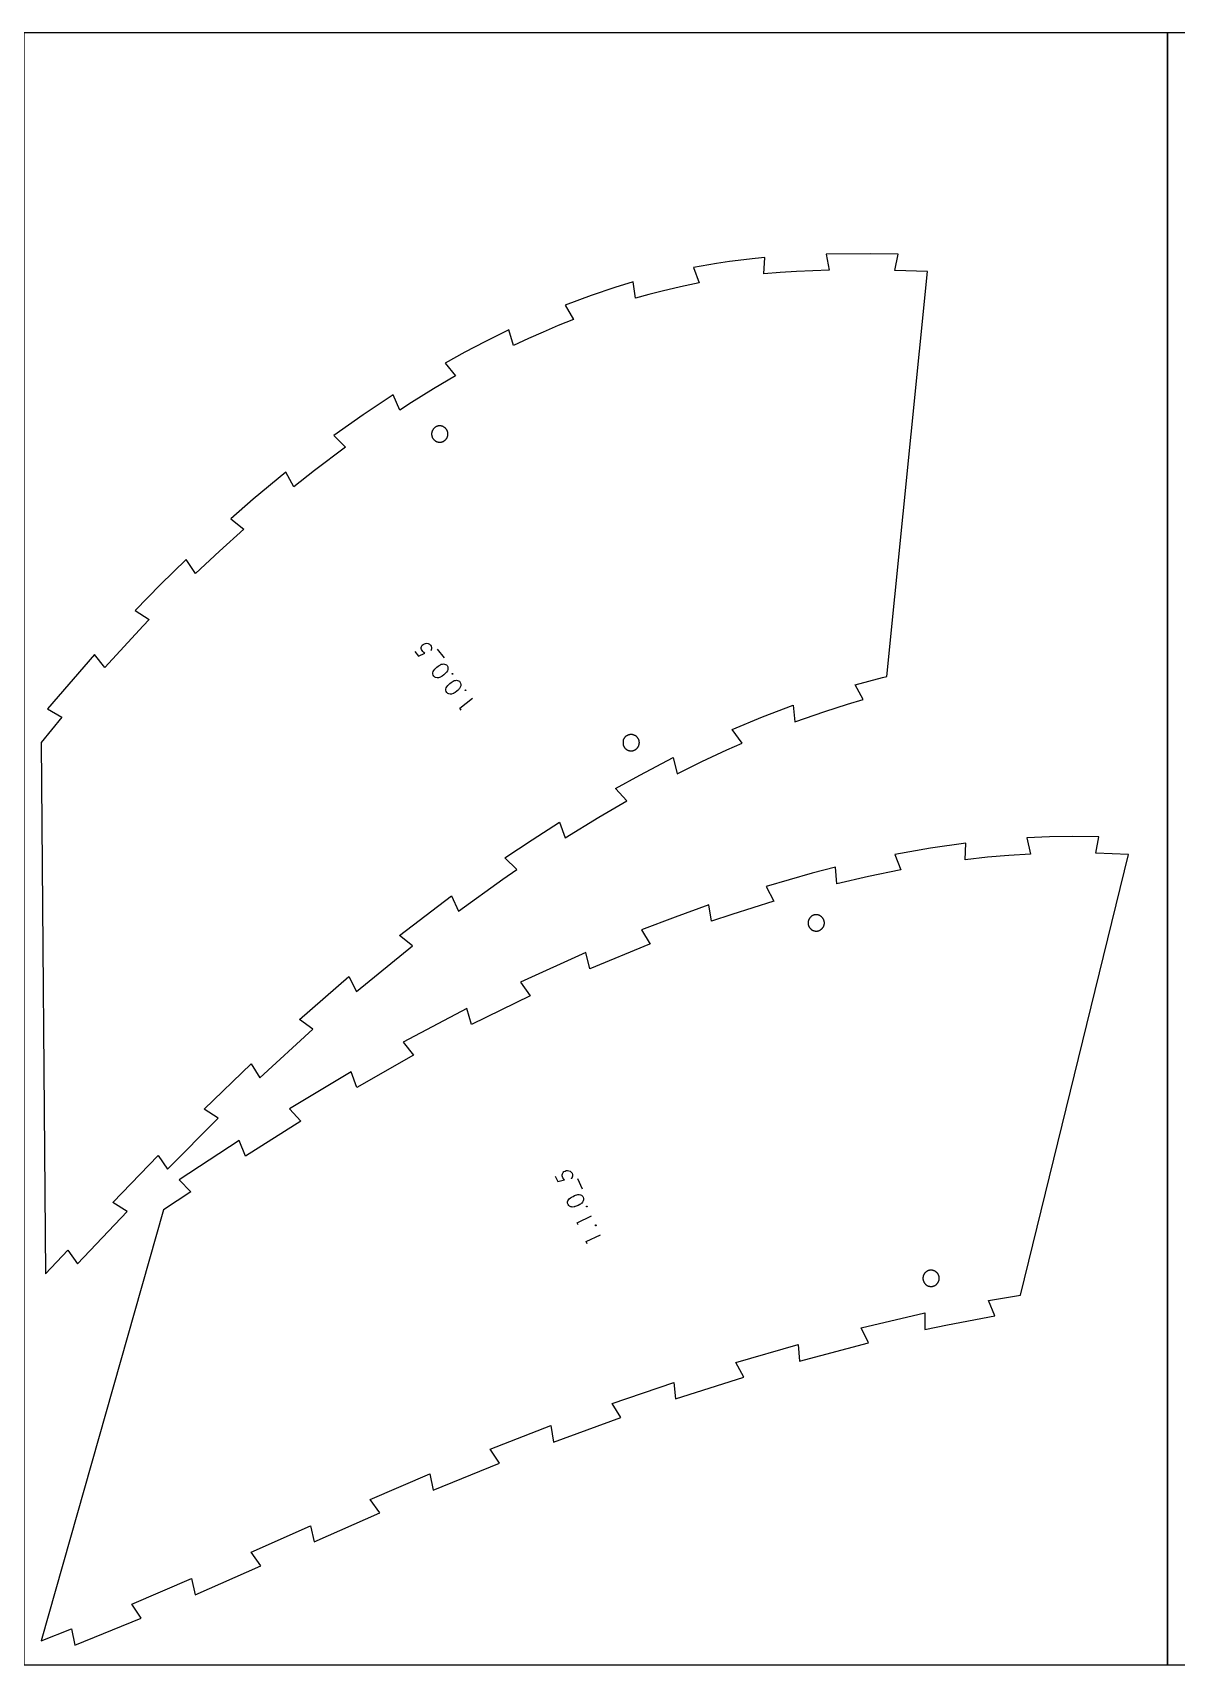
# Model space of a CAD drawing. Header units: millimetres. Extents: x -7025 to -25, y -6913 to -5913.
# Drawn here: x -3519 to -2819, y -6913 to -5913 of the extents above; entities that cross this region are included whole.
import ezdxf

# ---------------------------------------------------------------- set-up
doc = ezdxf.new("R2010")
doc.units = ezdxf.units.MM
doc.header["$MEASUREMENT"] = 0
for name, color, linetype, true_color in [('nest_4staples$re_engrave', 5, 'Continuous', 0x0000ff), ('nest_4staples$re_inner_cut', 3, 'Continuous', 0x00ff00), ('nest_4staples$re_outer_cut', 1, 'Continuous', 0xff0000), ('nest_4staples$sheet', 18, 'Continuous', 0x000000)]:
    doc.layers.add(name, color=color, linetype=linetype, true_color=true_color)

msp = doc.modelspace()

# ---------------------------------------------------------------- linework, layer by layer
at = {"layer": 'nest_4staples$re_engrave'}
for points in [[(-3285.5, -6291.9), (-3283.2, -6294.8), (-3279.4, -6292.9), (-3279.9, -6292.5), (-3280.6, -6291.9), (-3281, -6291.3), (-3281.3, -6290.7), (-3281.5, -6290), (-3281.5, -6289.4), (-3281.3, -6288.7), (-3280.9, -6288), (-3280.3, -6287.5), (-3279.6, -6287.1), (-3278.9, -6286.9), (-3278.1, -6286.8), (-3277.2, -6286.9), (-3276.5, -6287.3), (-3275.8, -6287.9), (-3275.4, -6288.5), (-3275.2, -6289.4), (-3275.2, -6290.2), (-3275.4, -6290.8), (-3275.5, -6291.1), (-3275.6, -6291.2)], [(-3267.3, -6295.8), (-3271.6, -6290.5)], [(-3257, -6327.7), (-3257.8, -6326.6), (-3250.2, -6320.5)], [(-3199.6, -6613.2), (-3198, -6616.5), (-3193.9, -6615.5), (-3194.3, -6615.1), (-3194.8, -6614.3), (-3195.1, -6613.6), (-3195.2, -6612.9), (-3195.2, -6612.3), (-3195.1, -6611.7), (-3194.7, -6611), (-3194.2, -6610.4), (-3193.5, -6610.1), (-3192.8, -6609.8), (-3192, -6609.8), (-3191.2, -6609.9), (-3190.4, -6610.2), (-3189.8, -6610.7), (-3189.2, -6611.4), (-3189, -6612.2), (-3188.9, -6613.1), (-3189.2, -6613.9), (-3189.4, -6614.4), (-3189.7, -6614.7), (-3189.8, -6614.8)], [(-3182.8, -6621.1), (-3185.7, -6614.9)], [(-3185.4, -6643), (-3186, -6641.7), (-3177.2, -6637.5)], [(-3180, -6654.6), (-3180.6, -6653.3), (-3171.7, -6649.1)]]:
    msp.add_lwpolyline(points, dxfattribs=at)
for points in [[(-3265.2, -6302.1), (-3265.2, -6302.8), (-3265.5, -6303.7), (-3266.1, -6304.6), (-3266.1, -6304.6), (-3266.3, -6304.8), (-3266.5, -6305), (-3266.8, -6305.3), (-3267.7, -6306.2), (-3268.7, -6306.9), (-3269.2, -6307.1), (-3269.5, -6307.3), (-3269.7, -6307.5), (-3269.8, -6307.5), (-3271, -6307.9), (-3271.5, -6308), (-3271.8, -6308), (-3272.7, -6307.8), (-3273.3, -6307.5), (-3273.8, -6307), (-3274.2, -6306.3), (-3274.5, -6305.6), (-3274.4, -6304.9), (-3274.2, -6304.1), (-3273.9, -6303.5), (-3273.3, -6302.7), (-3272.8, -6302.2), (-3272, -6301.5), (-3271.2, -6300.9), (-3270.6, -6300.4), (-3269.8, -6300), (-3269.3, -6299.7), (-3268.6, -6299.6), (-3267.8, -6299.5), (-3267.2, -6299.6), (-3266.7, -6299.8), (-3266.1, -6300.1), (-3265.7, -6300.5), (-3265.3, -6301.2)], [(-3257.2, -6312.1), (-3257.3, -6312.8), (-3257.6, -6313.7), (-3258.1, -6314.6), (-3258.2, -6314.6), (-3258.3, -6314.8), (-3258.5, -6315), (-3258.8, -6315.3), (-3259.8, -6316.2), (-3260.8, -6316.9), (-3261.2, -6317.1), (-3261.5, -6317.3), (-3261.8, -6317.5), (-3261.9, -6317.5), (-3263, -6317.9), (-3263.5, -6317.9), (-3263.9, -6318), (-3264.7, -6317.8), (-3265.3, -6317.5), (-3265.8, -6317), (-3266.3, -6316.3), (-3266.5, -6315.6), (-3266.5, -6314.9), (-3266.2, -6314.1), (-3265.9, -6313.5), (-3265.3, -6312.7), (-3264.8, -6312.2), (-3264.1, -6311.5), (-3263.3, -6310.9), (-3262.6, -6310.4), (-3261.9, -6310), (-3261.3, -6309.7), (-3260.6, -6309.6), (-3259.9, -6309.5), (-3259.3, -6309.6), (-3258.7, -6309.8), (-3258.2, -6310.1), (-3257.8, -6310.5), (-3257.4, -6311.2)], [(-3262.5, -6305.8), (-3262.6, -6305.6), (-3262.5, -6305.4), (-3262.3, -6305.4), (-3262.2, -6305.5), (-3262.1, -6305.6), (-3262.2, -6305.8), (-3262.4, -6305.8)], [(-3254.6, -6315.8), (-3254.6, -6315.6), (-3254.5, -6315.4), (-3254.4, -6315.4), (-3254.2, -6315.5), (-3254.2, -6315.6), (-3254.3, -6315.8), (-3254.4, -6315.8)], [(-3182.1, -6627.7), (-3182.3, -6628.4), (-3182.8, -6629.2), (-3183.5, -6629.9), (-3183.6, -6630), (-3183.8, -6630.1), (-3184.1, -6630.3), (-3184.4, -6630.5), (-3185.5, -6631.1), (-3186.7, -6631.6), (-3187.2, -6631.7), (-3187.5, -6631.8), (-3187.7, -6631.9), (-3187.9, -6632), (-3189.1, -6632.1), (-3189.6, -6632), (-3189.9, -6631.9), (-3190.7, -6631.6), (-3191.2, -6631.1), (-3191.6, -6630.6), (-3191.9, -6629.8), (-3191.9, -6629), (-3191.8, -6628.3), (-3191.3, -6627.6), (-3190.9, -6627.1), (-3190.2, -6626.5), (-3189.6, -6626.1), (-3188.6, -6625.6), (-3187.7, -6625.1), (-3187, -6624.9), (-3186.2, -6624.6), (-3185.6, -6624.5), (-3184.9, -6624.5), (-3184.1, -6624.6), (-3183.5, -6624.9), (-3183, -6625.2), (-3182.6, -6625.6), (-3182.3, -6626.1), (-3182.1, -6626.8)], [(-3180.4, -6631.9), (-3180.4, -6631.7), (-3180.3, -6631.6), (-3180.1, -6631.6), (-3179.9, -6631.7), (-3179.9, -6631.9), (-3180.1, -6632), (-3180.3, -6632)], [(-3174.9, -6643.4), (-3174.9, -6643.3), (-3174.8, -6643.1), (-3174.6, -6643.1), (-3174.5, -6643.3), (-3174.5, -6643.4), (-3174.6, -6643.6), (-3174.8, -6643.6)]]:
    msp.add_lwpolyline(points, close=True, dxfattribs=at)
at = {"layer": 'nest_4staples$re_inner_cut'}
for points in [[(-3273.3, -6154.7), (-3273.4, -6154.9), (-3273.6, -6155), (-3273.7, -6155.1), (-3273.8, -6155.2), (-3273.9, -6155.3), (-3274, -6155.5), (-3274.2, -6155.6), (-3274.3, -6155.8), (-3274.4, -6155.9), (-3274.4, -6156), (-3274.5, -6156.2), (-3274.6, -6156.3), (-3274.7, -6156.5), (-3274.8, -6156.7), (-3274.8, -6156.8), (-3274.9, -6157), (-3275, -6157.1), (-3275, -6157.3), (-3275, -6157.5), (-3275.1, -6157.6), (-3275.1, -6157.8), (-3275.1, -6158), (-3275.2, -6158.2), (-3275.2, -6158.3), (-3275.2, -6158.5), (-3275.2, -6158.7), (-3275.2, -6158.9), (-3275.2, -6159), (-3275.2, -6159.2), (-3275.1, -6159.4), (-3275.1, -6159.5), (-3275.1, -6159.7), (-3275, -6159.9), (-3275, -6160), (-3274.9, -6160.2), (-3274.9, -6160.4), (-3274.8, -6160.5), (-3274.8, -6160.7), (-3274.7, -6160.9), (-3274.6, -6161), (-3274.5, -6161.2), (-3274.4, -6161.3), (-3274.3, -6161.5), (-3274.2, -6161.6), (-3274.1, -6161.7), (-3274, -6161.9), (-3273.9, -6162), (-3273.8, -6162.1), (-3273.7, -6162.3), (-3273.5, -6162.4), (-3273.4, -6162.5), (-3273.3, -6162.6), (-3273.1, -6162.7), (-3273, -6162.8), (-3272.9, -6162.9), (-3272.7, -6163), (-3272.5, -6163.1), (-3272.4, -6163.2), (-3272.2, -6163.2), (-3272.1, -6163.3), (-3271.9, -6163.4), (-3271.8, -6163.4), (-3271.6, -6163.5), (-3271.4, -6163.5), (-3271.3, -6163.5), (-3271.1, -6163.6), (-3270.9, -6163.6), (-3270.7, -6163.6), (-3270.6, -6163.6), (-3270.4, -6163.7), (-3270.2, -6163.7), (-3270, -6163.7), (-3269.9, -6163.7), (-3269.7, -6163.6), (-3269.5, -6163.6), (-3269.4, -6163.6), (-3269.2, -6163.6), (-3269, -6163.5), (-3268.8, -6163.5), (-3268.7, -6163.4), (-3268.5, -6163.4), (-3268.4, -6163.3), (-3268.2, -6163.2), (-3268, -6163.2), (-3267.9, -6163.1), (-3267.7, -6163), (-3267.6, -6162.9), (-3267.4, -6162.8), (-3267.3, -6162.7), (-3267.1, -6162.6), (-3267, -6162.5), (-3266.9, -6162.4), (-3266.8, -6162.3), (-3266.6, -6162.2), (-3266.5, -6162), (-3266.4, -6161.9), (-3266.3, -6161.8), (-3266.2, -6161.6), (-3266.1, -6161.5), (-3266, -6161.4), (-3265.9, -6161.2), (-3265.8, -6161.1), (-3265.7, -6160.9), (-3265.6, -6160.7), (-3265.6, -6160.6), (-3265.5, -6160.4), (-3265.5, -6160.3), (-3265.4, -6160.1), (-3265.4, -6159.9), (-3265.3, -6159.8), (-3265.3, -6159.6), (-3265.3, -6159.4), (-3265.2, -6159.2), (-3265.2, -6159.1), (-3265.2, -6158.9), (-3265.2, -6158.7), (-3265.2, -6158.6), (-3265.2, -6158.4), (-3265.2, -6158.2), (-3265.2, -6158), (-3265.3, -6157.9), (-3265.3, -6157.7), (-3265.3, -6157.5), (-3265.4, -6157.4), (-3265.4, -6157.2), (-3265.5, -6157), (-3265.5, -6156.9), (-3265.6, -6156.7), (-3265.7, -6156.5), (-3265.7, -6156.4), (-3265.8, -6156.2), (-3265.9, -6156.1), (-3266, -6155.9), (-3266.1, -6155.8), (-3266.2, -6155.7), (-3266.3, -6155.5), (-3266.4, -6155.4), (-3266.5, -6155.3), (-3266.7, -6155.1), (-3266.8, -6155), (-3266.9, -6154.9), (-3267, -6154.8), (-3267.2, -6154.7), (-3267.3, -6154.6), (-3267.5, -6154.5), (-3267.6, -6154.4), (-3267.8, -6154.3), (-3267.9, -6154.2), (-3268.1, -6154.1), (-3268.2, -6154.1), (-3268.4, -6154), (-3268.5, -6153.9), (-3268.7, -6153.9), (-3268.9, -6153.8), (-3269, -6153.8), (-3269.2, -6153.8), (-3269.4, -6153.7), (-3269.6, -6153.7), (-3269.7, -6153.7), (-3269.9, -6153.7), (-3270.1, -6153.7), (-3270.3, -6153.7), (-3270.4, -6153.7), (-3270.6, -6153.7), (-3270.8, -6153.7), (-3270.9, -6153.7), (-3271.1, -6153.7), (-3271.3, -6153.8), (-3271.5, -6153.8), (-3271.6, -6153.9), (-3271.8, -6153.9), (-3272, -6154), (-3272.1, -6154), (-3272.3, -6154.1), (-3272.4, -6154.2), (-3272.6, -6154.3), (-3272.7, -6154.4), (-3272.9, -6154.4), (-3273, -6154.5), (-3273.2, -6154.6)], [(-3156.2, -6343.8), (-3156.3, -6343.9), (-3156.4, -6344), (-3156.6, -6344.1), (-3156.7, -6344.2), (-3156.8, -6344.4), (-3156.9, -6344.5), (-3157, -6344.6), (-3157.1, -6344.8), (-3157.2, -6344.9), (-3157.3, -6345.1), (-3157.4, -6345.2), (-3157.5, -6345.4), (-3157.6, -6345.5), (-3157.6, -6345.7), (-3157.7, -6345.8), (-3157.8, -6346), (-3157.8, -6346.2), (-3157.9, -6346.3), (-3157.9, -6346.5), (-3157.9, -6346.7), (-3158, -6346.8), (-3158, -6347), (-3158, -6347.2), (-3158, -6347.4), (-3158, -6347.5), (-3158, -6347.7), (-3158, -6347.9), (-3158, -6348), (-3158, -6348.2), (-3158, -6348.4), (-3158, -6348.6), (-3157.9, -6348.7), (-3157.9, -6348.9), (-3157.9, -6349.1), (-3157.8, -6349.2), (-3157.7, -6349.4), (-3157.7, -6349.6), (-3157.6, -6349.7), (-3157.5, -6349.9), (-3157.5, -6350), (-3157.4, -6350.2), (-3157.3, -6350.3), (-3157.2, -6350.5), (-3157.1, -6350.6), (-3157, -6350.8), (-3156.9, -6350.9), (-3156.8, -6351), (-3156.6, -6351.2), (-3156.5, -6351.3), (-3156.4, -6351.4), (-3156.3, -6351.5), (-3156.1, -6351.6), (-3156, -6351.7), (-3155.9, -6351.8), (-3155.7, -6351.9), (-3155.6, -6352), (-3155.4, -6352.1), (-3155.3, -6352.2), (-3155.1, -6352.2), (-3154.9, -6352.3), (-3154.8, -6352.4), (-3154.6, -6352.4), (-3154.4, -6352.5), (-3154.3, -6352.5), (-3154.1, -6352.6), (-3153.9, -6352.6), (-3153.8, -6352.6), (-3153.6, -6352.7), (-3153.4, -6352.7), (-3153.2, -6352.7), (-3153.1, -6352.7), (-3152.9, -6352.7), (-3152.7, -6352.7), (-3152.6, -6352.7), (-3152.4, -6352.6), (-3152.2, -6352.6), (-3152, -6352.6), (-3151.9, -6352.5), (-3151.7, -6352.5), (-3151.5, -6352.4), (-3151.4, -6352.4), (-3151.2, -6352.3), (-3151, -6352.3), (-3150.9, -6352.2), (-3150.7, -6352.1), (-3150.6, -6352), (-3150.4, -6351.9), (-3150.3, -6351.9), (-3150.1, -6351.8), (-3150, -6351.6), (-3149.9, -6351.5), (-3149.7, -6351.4), (-3149.6, -6351.3), (-3149.5, -6351.2), (-3149.4, -6351.1), (-3149.3, -6350.9), (-3149.1, -6350.8), (-3149, -6350.7), (-3148.9, -6350.5), (-3148.8, -6350.4), (-3148.7, -6350.2), (-3148.7, -6350.1), (-3148.6, -6349.9), (-3148.5, -6349.8), (-3148.4, -6349.6), (-3148.4, -6349.4), (-3148.3, -6349.3), (-3148.3, -6349.1), (-3148.2, -6349), (-3148.2, -6348.8), (-3148.1, -6348.6), (-3148.1, -6348.4), (-3148.1, -6348.3), (-3148.1, -6348.1), (-3148.1, -6347.9), (-3148, -6347.8), (-3148, -6347.6), (-3148.1, -6347.4), (-3148.1, -6347.2), (-3148.1, -6347.1), (-3148.1, -6346.9), (-3148.1, -6346.7), (-3148.2, -6346.5), (-3148.2, -6346.4), (-3148.3, -6346.2), (-3148.3, -6346), (-3148.4, -6345.9), (-3148.4, -6345.7), (-3148.5, -6345.6), (-3148.6, -6345.4), (-3148.7, -6345.3), (-3148.8, -6345.1), (-3148.9, -6345), (-3149, -6344.8), (-3149.1, -6344.7), (-3149.2, -6344.5), (-3149.3, -6344.4), (-3149.4, -6344.3), (-3149.5, -6344.1), (-3149.6, -6344), (-3149.8, -6343.9), (-3149.9, -6343.8), (-3150, -6343.7), (-3150.2, -6343.6), (-3150.3, -6343.5), (-3150.5, -6343.4), (-3150.6, -6343.3), (-3150.8, -6343.2), (-3150.9, -6343.2), (-3151.1, -6343.1), (-3151.2, -6343), (-3151.4, -6343), (-3151.6, -6342.9), (-3151.7, -6342.9), (-3151.9, -6342.8), (-3152.1, -6342.8), (-3152.2, -6342.7), (-3152.4, -6342.7), (-3152.6, -6342.7), (-3152.8, -6342.7), (-3152.9, -6342.7), (-3153.1, -6342.7), (-3153.3, -6342.7), (-3153.5, -6342.7), (-3153.6, -6342.7), (-3153.8, -6342.7), (-3154, -6342.8), (-3154.1, -6342.8), (-3154.3, -6342.8), (-3154.5, -6342.9), (-3154.6, -6342.9), (-3154.8, -6343), (-3155, -6343.1), (-3155.1, -6343.1), (-3155.3, -6343.2), (-3155.4, -6343.3), (-3155.6, -6343.4), (-3155.7, -6343.5), (-3155.9, -6343.6), (-3156, -6343.7)], [(-3041.9, -6453.6), (-3042, -6453.7), (-3042.2, -6453.7), (-3042.3, -6453.8), (-3042.5, -6453.9), (-3042.6, -6454), (-3042.7, -6454.1), (-3042.9, -6454.2), (-3043, -6454.3), (-3043.1, -6454.5), (-3043.3, -6454.6), (-3043.4, -6454.7), (-3043.5, -6454.8), (-3043.6, -6455), (-3043.7, -6455.1), (-3043.8, -6455.2), (-3043.9, -6455.4), (-3044, -6455.5), (-3044.1, -6455.7), (-3044.2, -6455.8), (-3044.2, -6456), (-3044.3, -6456.2), (-3044.4, -6456.3), (-3044.4, -6456.5), (-3044.5, -6456.6), (-3044.5, -6456.8), (-3044.6, -6457), (-3044.6, -6457.2), (-3044.7, -6457.3), (-3044.7, -6457.5), (-3044.7, -6457.7), (-3044.7, -6457.8), (-3044.7, -6458), (-3044.7, -6458.2), (-3044.7, -6458.4), (-3044.7, -6458.5), (-3044.7, -6458.7), (-3044.7, -6458.9), (-3044.6, -6459), (-3044.6, -6459.2), (-3044.5, -6459.4), (-3044.5, -6459.6), (-3044.4, -6459.7), (-3044.4, -6459.9), (-3044.3, -6460), (-3044.3, -6460.2), (-3044.2, -6460.4), (-3044.1, -6460.5), (-3044, -6460.7), (-3043.9, -6460.8), (-3043.8, -6461), (-3043.7, -6461.1), (-3043.6, -6461.2), (-3043.5, -6461.4), (-3043.4, -6461.5), (-3043.3, -6461.6), (-3043.1, -6461.7), (-3043, -6461.9), (-3042.9, -6462), (-3042.7, -6462.1), (-3042.6, -6462.2), (-3042.5, -6462.3), (-3042.3, -6462.4), (-3042.2, -6462.5), (-3042, -6462.5), (-3041.9, -6462.6), (-3041.7, -6462.7), (-3041.5, -6462.8), (-3041.4, -6462.8), (-3041.2, -6462.9), (-3041.1, -6462.9), (-3040.9, -6463), (-3040.7, -6463), (-3040.5, -6463), (-3040.4, -6463.1), (-3040.2, -6463.1), (-3040, -6463.1), (-3039.9, -6463.1), (-3039.7, -6463.1), (-3039.5, -6463.1), (-3039.3, -6463.1), (-3039.2, -6463.1), (-3039, -6463.1), (-3038.8, -6463), (-3038.6, -6463), (-3038.5, -6463), (-3038.3, -6462.9), (-3038.1, -6462.9), (-3038, -6462.8), (-3037.8, -6462.7), (-3037.7, -6462.7), (-3037.5, -6462.6), (-3037.3, -6462.5), (-3037.2, -6462.4), (-3037, -6462.3), (-3036.9, -6462.2), (-3036.8, -6462.1), (-3036.6, -6462), (-3036.5, -6461.9), (-3036.4, -6461.8), (-3036.2, -6461.7), (-3036.1, -6461.6), (-3036, -6461.4), (-3035.9, -6461.3), (-3035.8, -6461.2), (-3035.7, -6461), (-3035.6, -6460.9), (-3035.5, -6460.7), (-3035.4, -6460.6), (-3035.3, -6460.4), (-3035.2, -6460.3), (-3035.1, -6460.1), (-3035.1, -6460), (-3035, -6459.8), (-3035, -6459.7), (-3034.9, -6459.5), (-3034.9, -6459.3), (-3034.8, -6459.1), (-3034.8, -6459), (-3034.8, -6458.8), (-3034.7, -6458.6), (-3034.7, -6458.5), (-3034.7, -6458.3), (-3034.7, -6458.1), (-3034.7, -6457.9), (-3034.7, -6457.8), (-3034.7, -6457.6), (-3034.8, -6457.4), (-3034.8, -6457.3), (-3034.8, -6457.1), (-3034.9, -6456.9), (-3034.9, -6456.7), (-3035, -6456.6), (-3035, -6456.4), (-3035.1, -6456.3), (-3035.1, -6456.1), (-3035.2, -6455.9), (-3035.3, -6455.8), (-3035.4, -6455.6), (-3035.5, -6455.5), (-3035.6, -6455.3), (-3035.7, -6455.2), (-3035.8, -6455), (-3035.9, -6454.9), (-3036, -6454.8), (-3036.1, -6454.7), (-3036.2, -6454.5), (-3036.3, -6454.4), (-3036.5, -6454.3), (-3036.6, -6454.2), (-3036.7, -6454.1), (-3036.9, -6454), (-3037, -6453.9), (-3037.2, -6453.8), (-3037.3, -6453.7), (-3037.5, -6453.6), (-3037.6, -6453.6), (-3037.8, -6453.5), (-3038, -6453.4), (-3038.1, -6453.4), (-3038.3, -6453.3), (-3038.5, -6453.3), (-3038.6, -6453.2), (-3038.8, -6453.2), (-3039, -6453.2), (-3039.1, -6453.1), (-3039.3, -6453.1), (-3039.5, -6453.1), (-3039.7, -6453.1), (-3039.8, -6453.1), (-3040, -6453.1), (-3040.2, -6453.1), (-3040.4, -6453.1), (-3040.5, -6453.2), (-3040.7, -6453.2), (-3040.9, -6453.2), (-3041, -6453.3), (-3041.2, -6453.3), (-3041.4, -6453.4), (-3041.5, -6453.4), (-3041.7, -6453.5)], [(-2971.5, -6671.2), (-2971.7, -6671.3), (-2971.8, -6671.4), (-2972, -6671.5), (-2972.1, -6671.6), (-2972.3, -6671.7), (-2972.4, -6671.8), (-2972.6, -6671.9), (-2972.7, -6672), (-2972.8, -6672.1), (-2972.9, -6672.2), (-2973.1, -6672.4), (-2973.2, -6672.5), (-2973.3, -6672.6), (-2973.4, -6672.7), (-2973.5, -6672.9), (-2973.6, -6673), (-2973.7, -6673.2), (-2973.8, -6673.3), (-2973.9, -6673.5), (-2973.9, -6673.6), (-2974, -6673.8), (-2974.1, -6674), (-2974.1, -6674.1), (-2974.2, -6674.3), (-2974.2, -6674.5), (-2974.3, -6674.6), (-2974.3, -6674.8), (-2974.3, -6675), (-2974.4, -6675.1), (-2974.4, -6675.3), (-2974.4, -6675.5), (-2974.4, -6675.7), (-2974.4, -6675.8), (-2974.4, -6676), (-2974.4, -6676.2), (-2974.4, -6676.3), (-2974.3, -6676.5), (-2974.3, -6676.7), (-2974.3, -6676.9), (-2974.2, -6677), (-2974.2, -6677.2), (-2974.1, -6677.4), (-2974.1, -6677.5), (-2974, -6677.7), (-2973.9, -6677.8), (-2973.9, -6678), (-2973.8, -6678.2), (-2973.7, -6678.3), (-2973.6, -6678.5), (-2973.5, -6678.6), (-2973.4, -6678.7), (-2973.3, -6678.9), (-2973.2, -6679), (-2973.1, -6679.1), (-2973, -6679.3), (-2972.8, -6679.4), (-2972.7, -6679.5), (-2972.6, -6679.6), (-2972.4, -6679.7), (-2972.3, -6679.8), (-2972.2, -6679.9), (-2972, -6680), (-2971.9, -6680.1), (-2971.7, -6680.2), (-2971.6, -6680.3), (-2971.4, -6680.3), (-2971.2, -6680.4), (-2971.1, -6680.5), (-2970.9, -6680.5), (-2970.7, -6680.6), (-2970.6, -6680.6), (-2970.4, -6680.6), (-2970.2, -6680.7), (-2970.1, -6680.7), (-2969.9, -6680.7), (-2969.7, -6680.7), (-2969.5, -6680.7), (-2969.4, -6680.7), (-2969.2, -6680.7), (-2969, -6680.7), (-2968.8, -6680.7), (-2968.7, -6680.7), (-2968.5, -6680.7), (-2968.3, -6680.6), (-2968.2, -6680.6), (-2968, -6680.5), (-2967.8, -6680.5), (-2967.7, -6680.4), (-2967.5, -6680.4), (-2967.3, -6680.3), (-2967.2, -6680.2), (-2967, -6680.2), (-2966.9, -6680.1), (-2966.7, -6680), (-2966.6, -6679.9), (-2966.4, -6679.8), (-2966.3, -6679.7), (-2966.2, -6679.6), (-2966, -6679.5), (-2965.9, -6679.3), (-2965.8, -6679.2), (-2965.7, -6679.1), (-2965.6, -6679), (-2965.5, -6678.8), (-2965.4, -6678.7), (-2965.3, -6678.5), (-2965.2, -6678.4), (-2965.1, -6678.2), (-2965, -6678.1), (-2964.9, -6677.9), (-2964.8, -6677.8), (-2964.8, -6677.6), (-2964.7, -6677.5), (-2964.6, -6677.3), (-2964.6, -6677.1), (-2964.6, -6677), (-2964.5, -6676.8), (-2964.5, -6676.6), (-2964.5, -6676.4), (-2964.4, -6676.3), (-2964.4, -6676.1), (-2964.4, -6675.9), (-2964.4, -6675.8), (-2964.4, -6675.6), (-2964.4, -6675.4), (-2964.4, -6675.2), (-2964.5, -6675.1), (-2964.5, -6674.9), (-2964.5, -6674.7), (-2964.5, -6674.6), (-2964.6, -6674.4), (-2964.6, -6674.2), (-2964.7, -6674.1), (-2964.8, -6673.9), (-2964.8, -6673.7), (-2964.9, -6673.6), (-2965, -6673.4), (-2965.1, -6673.3), (-2965.2, -6673.1), (-2965.2, -6673), (-2965.3, -6672.8), (-2965.4, -6672.7), (-2965.6, -6672.6), (-2965.7, -6672.4), (-2965.8, -6672.3), (-2965.9, -6672.2), (-2966, -6672.1), (-2966.2, -6671.9), (-2966.3, -6671.8), (-2966.4, -6671.7), (-2966.6, -6671.6), (-2966.7, -6671.5), (-2966.9, -6671.4), (-2967, -6671.4), (-2967.2, -6671.3), (-2967.3, -6671.2), (-2967.5, -6671.1), (-2967.7, -6671.1), (-2967.8, -6671), (-2968, -6671), (-2968.2, -6670.9), (-2968.3, -6670.9), (-2968.5, -6670.8), (-2968.7, -6670.8), (-2968.8, -6670.8), (-2969, -6670.8), (-2969.2, -6670.8), (-2969.4, -6670.8), (-2969.5, -6670.8), (-2969.7, -6670.8), (-2969.9, -6670.8), (-2970, -6670.8), (-2970.2, -6670.8), (-2970.4, -6670.8), (-2970.6, -6670.9), (-2970.7, -6670.9), (-2970.9, -6671), (-2971.1, -6671), (-2971.2, -6671.1), (-2971.4, -6671.2)]]:
    msp.add_lwpolyline(points, close=True, dxfattribs=at)
at = {"layer": 'nest_4staples$re_outer_cut'}
for points in [[(-2971.6, -6059.2), (-2991.6, -6058.5), (-2989.6, -6048.5), (-3006.7, -6048.2), (-3033.7, -6048.4), (-3031.7, -6058.3), (-3051.7, -6059.1), (-3061.7, -6059.8), (-3071.7, -6060.6), (-3071.1, -6050.5), (-3077, -6051.1), (-3092.8, -6053), (-3100.7, -6054.2), (-3114.8, -6056.6), (-3111.4, -6066.1), (-3122.7, -6068.5), (-3134, -6071.1), (-3142.2, -6073.2), (-3150.4, -6075.5), (-3151.7, -6065.5), (-3163, -6069), (-3177.5, -6073.8), (-3193.4, -6079.7), (-3188.3, -6088.5), (-3197.6, -6092.2), (-3206.8, -6096.2), (-3215.9, -6100.2), (-3225, -6104.5), (-3227.9, -6094.8), (-3242.5, -6102.1), (-3254.8, -6108.5), (-3266.9, -6115.2), (-3260.5, -6123.1), (-3274.1, -6131), (-3287.4, -6139.3), (-3294.7, -6144), (-3298.7, -6134.6), (-3317.1, -6146.9), (-3335.1, -6159.6), (-3327.8, -6166.7), (-3346.8, -6180.9), (-3359.6, -6191), (-3364.5, -6182.1), (-3384.4, -6198.6), (-3398.2, -6210.5), (-3390.2, -6216.9), (-3405.1, -6230.3), (-3419.7, -6244), (-3425.4, -6235.5), (-3441.1, -6250.9), (-3456.6, -6266.7), (-3448.1, -6272.3), (-3451.7, -6276.1), (-3475.3, -6301.7), (-3481.6, -6293.7), (-3510.4, -6327), (-3501.5, -6332), (-3514.3, -6347.5), (-3511.6, -6673), (-3497.8, -6658.5), (-3491.9, -6666.8), (-3461.6, -6634.9), (-3470.3, -6629.4), (-3442.5, -6600.5), (-3436.8, -6609), (-3405.9, -6577.7), (-3414.4, -6572.1), (-3385.6, -6544.3), (-3380.3, -6553), (-3347.9, -6523.2), (-3356.1, -6517.2), (-3325.8, -6491), (-3321.1, -6500), (-3286.9, -6472.2), (-3294.8, -6465.7), (-3263, -6441.5), (-3258.8, -6450.8), (-3231.5, -6431.2), (-3222.9, -6425.3), (-3230.3, -6418.3), (-3213.7, -6407.2), (-3196.8, -6396.3), (-3193.4, -6406), (-3172.8, -6393.4), (-3155.6, -6383.3), (-3162.5, -6375.8), (-3147.6, -6367.5), (-3127.3, -6356.8), (-3124.8, -6366.7), (-3109.7, -6359.3), (-3094.4, -6352.1), (-3085, -6347.9), (-3091.1, -6339.7), (-3072.6, -6331.9), (-3053.9, -6324.8), (-3052.7, -6334.9), (-3034.5, -6328.6), (-3020.6, -6324.1), (-3010.9, -6321.3), (-3015.9, -6312.3), (-2999.1, -6307.8), (-2996.5, -6307.2)], [(-2848.6, -6416.2), (-2858.6, -6415.7), (-2868.6, -6415.3), (-2866.7, -6405.4), (-2882.8, -6405.2), (-2896.8, -6405.4), (-2910.8, -6406), (-2908.6, -6415.9), (-2921.8, -6416.7), (-2934.9, -6417.9), (-2948.5, -6419.4), (-2948.1, -6409.3), (-2969.7, -6412.3), (-2991.5, -6416.1), (-2988, -6425.6), (-3007.6, -6429.6), (-3027.1, -6434.2), (-3027.8, -6424), (-3042.1, -6427.7), (-3070.3, -6435.7), (-3065.7, -6444.8), (-3091.4, -6452.9), (-3103.8, -6457.1), (-3105.4, -6447), (-3126.1, -6454.5), (-3146.7, -6462.3), (-3141.4, -6471), (-3141.7, -6471.1), (-3178.4, -6486.2), (-3180.7, -6476.3), (-3220.8, -6494.4), (-3214.9, -6502.7), (-3250.8, -6520.3), (-3253.7, -6510.6), (-3292.6, -6531.2), (-3286.2, -6539.1), (-3321, -6558.8), (-3324.4, -6549.2), (-3362.2, -6571.9), (-3355.3, -6579.5), (-3389.1, -6600.9), (-3392.9, -6591.4), (-3429.8, -6615.5), (-3422.6, -6622.8), (-3439.3, -6633.8), (-3514.2, -6897.8), (-3495.6, -6890.5), (-3493.6, -6900.5), (-3453.1, -6883.9), (-3458.7, -6875.4), (-3422.1, -6859.6), (-3419.9, -6869.6), (-3379.8, -6851.8), (-3385.7, -6843.5), (-3349.3, -6827.3), (-3347.1, -6837.2), (-3306.9, -6819.5), (-3312.8, -6811.2), (-3276.2, -6795.5), (-3274.2, -6805.5), (-3233.6, -6788.9), (-3239.3, -6780.4), (-3202.1, -6766), (-3200.5, -6776.1), (-3159.3, -6761.1), (-3164.6, -6752.4), (-3126.9, -6739.5), (-3125.8, -6749.6), (-3084, -6736.4), (-3088.9, -6727.4), (-3050.7, -6716.3), (-3050, -6726.5), (-3007.7, -6715.3), (-3012.1, -6706.1), (-2973.3, -6697), (-2973.3, -6707.2), (-2959.3, -6704.3), (-2930.3, -6698.7), (-2934.2, -6689.3), (-2914.6, -6686)]]:
    msp.add_lwpolyline(points, close=True, dxfattribs=at)
at = {"layer": 'nest_4staples$sheet'}
for points in [[(-3524.6, -6912.8), (-3524.6, -5912.8), (-2824.6, -5912.8), (-2824.6, -6912.8)], [(-2824.6, -6912.8), (-2824.6, -5912.8), (-2124.6, -5912.8), (-2124.6, -6912.8)]]:
    msp.add_lwpolyline(points, close=True, dxfattribs=at)

doc.saveas('drawing.dxf')
